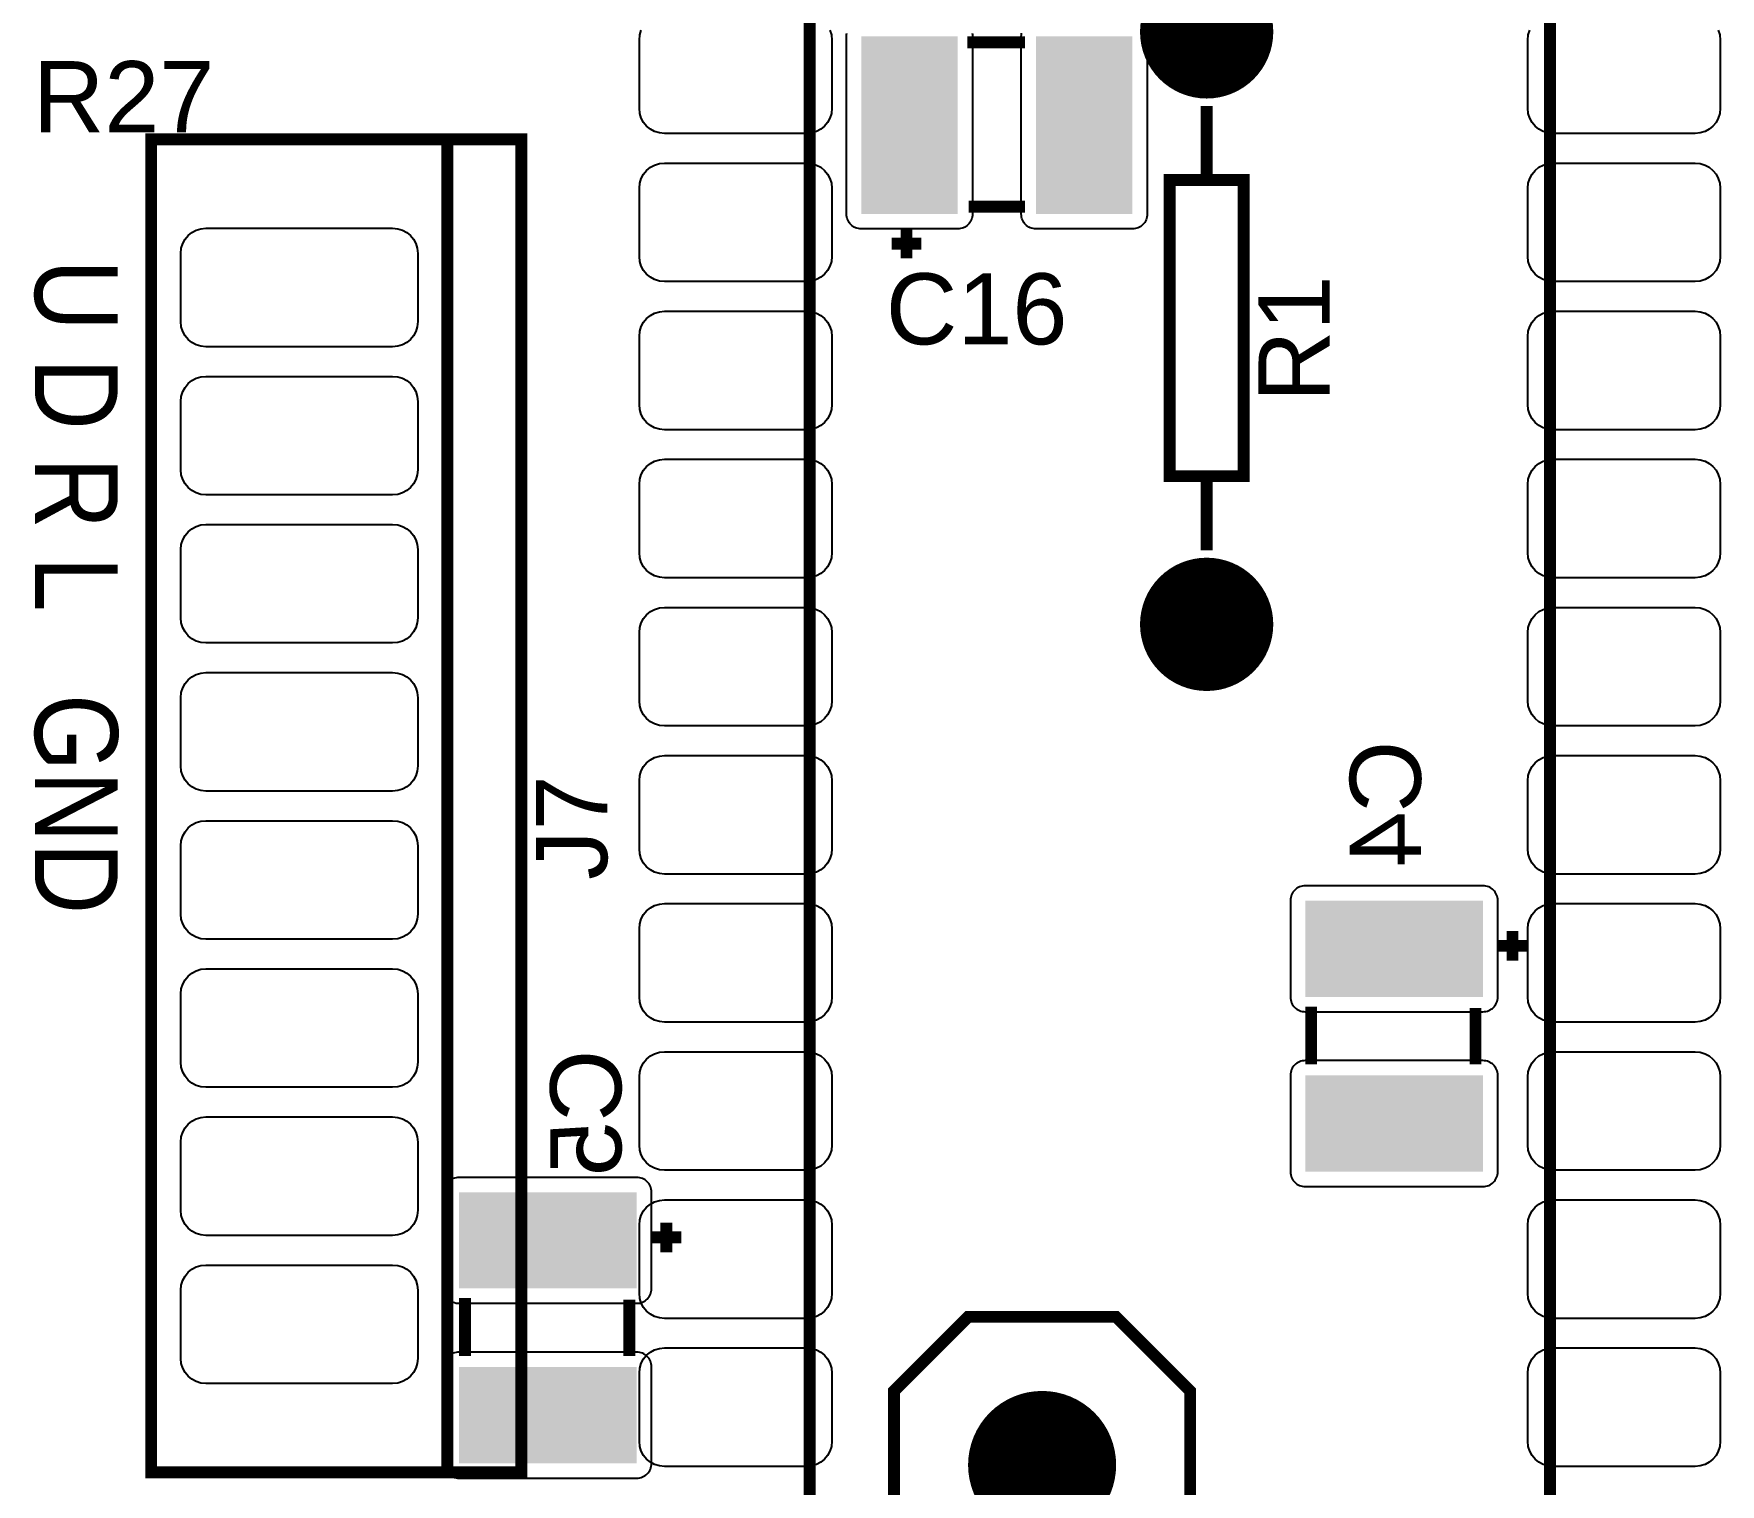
# Model space of a CAD drawing. Header units: inches. Extents: x -2.43 to 2.43, y -2.01 to 2.
# Drawn here: x -1.309 to -0.17, y 0.426 to 1.406 of the extents above; entities that cross this region are included whole.
import ezdxf

# ---------------------------------------------------------------- set-up
doc = ezdxf.new("R2010")
doc.units = ezdxf.units.IN
doc.layers.get('0').update_dxf_attribs({"linetype": 'CONTINUOUS'})

# ---------------------------------------------------------------- blocks, each defined once
blk = doc.blocks.new('RPAD')
blk.add_trace([(-0.5, -0.5), (-0.5, 0.5), (0.5, -0.5), (0.5, 0.5)])
blk = doc.blocks.new('EPAD')
at = {"const_width": 0.5}
blk.add_lwpolyline([(-0.25, 0, 1), (0.25, 0, 1)], format="xyb", close=True, dxfattribs=at)

msp = doc.modelspace()

# ---------------------------------------------------------------- linework, layer by layer
at = {"const_width": 0.008}
for points in [[(-0.785043, 1.628244), (-0.785043, -0.371756)], [(-0.785043, 1.628244), (-0.785043, -0.371756)], [(-0.785043, 1.628244), (-0.785043, -0.371756)], [(-0.285043, 1.628244), (-0.285043, -0.371756)], [(-0.285043, 1.628244), (-0.285043, -0.371756)], [(-0.285043, 1.628244), (-0.285043, -0.371756)], [(-0.639594, 1.399819), (-0.678594, 1.399819)], [(-0.639594, 1.399819), (-0.678594, 1.399819)], [(-0.639594, 1.399819), (-0.678594, 1.399819)], [(-0.516917, 1.356811), (-0.516917, 1.306811)], [(-0.516917, 1.356811), (-0.516917, 1.306811)], [(-0.516917, 1.356811), (-0.516917, 1.306811)], [(-1.229736, 0.434244), (-0.979736, 0.434244), (-0.979736, 1.334244), (-1.229736, 1.334244), (-1.229736, 0.434244)], [(-1.229736, 0.434244), (-0.979736, 0.434244), (-0.979736, 1.334244), (-1.229736, 1.334244), (-1.229736, 0.434244)], [(-1.229736, 0.434244), (-0.979736, 0.434244), (-0.979736, 1.334244), (-1.229736, 1.334244), (-1.229736, 0.434244)], [(-1.029736, 1.334244), (-1.029736, 0.434244)], [(-1.029736, 1.334244), (-1.029736, 0.434244)], [(-1.029736, 1.334244), (-1.029736, 0.434244)], [(-0.541917, 1.106811), (-0.491917, 1.106811), (-0.491917, 1.306811), (-0.541917, 1.306811), (-0.541917, 1.106811)], [(-0.541917, 1.106811), (-0.491917, 1.106811), (-0.491917, 1.306811), (-0.541917, 1.306811), (-0.541917, 1.106811)], [(-0.541917, 1.106811), (-0.491917, 1.106811), (-0.491917, 1.306811), (-0.541917, 1.306811), (-0.541917, 1.106811)], [(-0.639594, 1.288819), (-0.677594, 1.288819)], [(-0.639594, 1.288819), (-0.677594, 1.288819)], [(-0.639594, 1.288819), (-0.677594, 1.288819)], [(-0.719594, 1.273819), (-0.719594, 1.253819)], [(-0.719594, 1.273819), (-0.719594, 1.253819)], [(-0.719594, 1.273819), (-0.719594, 1.253819)], [(-0.709594, 1.263819), (-0.729594, 1.263819)], [(-0.709594, 1.263819), (-0.729594, 1.263819)], [(-0.709594, 1.263819), (-0.729594, 1.263819)], [(-0.516917, 1.106811), (-0.516917, 1.056811)], [(-0.516917, 1.106811), (-0.516917, 1.056811)], [(-0.516917, 1.106811), (-0.516917, 1.056811)], [(-0.310327, 0.779764), (-0.310327, 0.799764)], [(-0.310327, 0.779764), (-0.310327, 0.799764)], [(-0.310327, 0.779764), (-0.310327, 0.799764)], [(-0.320327, 0.789764), (-0.300327, 0.789764)], [(-0.320327, 0.789764), (-0.300327, 0.789764)], [(-0.320327, 0.789764), (-0.300327, 0.789764)], [(-0.446327, 0.709764), (-0.446327, 0.748764)], [(-0.446327, 0.709764), (-0.446327, 0.748764)], [(-0.446327, 0.709764), (-0.446327, 0.748764)], [(-0.335327, 0.709764), (-0.335327, 0.747764)], [(-0.335327, 0.709764), (-0.335327, 0.747764)], [(-0.335327, 0.709764), (-0.335327, 0.747764)], [(-0.881799, 0.582914), (-0.881799, 0.602914)], [(-0.881799, 0.582914), (-0.881799, 0.602914)], [(-0.881799, 0.582914), (-0.881799, 0.602914)], [(-0.891799, 0.592914), (-0.871799, 0.592914)], [(-0.891799, 0.592914), (-0.871799, 0.592914)], [(-0.891799, 0.592914), (-0.871799, 0.592914)], [(-1.017799, 0.512914), (-1.017799, 0.551914)], [(-1.017799, 0.512914), (-1.017799, 0.551914)], [(-1.017799, 0.512914), (-1.017799, 0.551914)], [(-0.906799, 0.512914), (-0.906799, 0.550914)], [(-0.906799, 0.512914), (-0.906799, 0.550914)], [(-0.906799, 0.512914), (-0.906799, 0.550914)], [(-0.528043, 0.489244), (-0.528043, 0.189244), (-0.578043, 0.139244), (-0.678043, 0.139244), (-0.728043, 0.189244), (-0.728043, 0.489244), (-0.678043, 0.539244), (-0.578043, 0.539244), (-0.528043, 0.489244)], [(-0.528043, 0.489244), (-0.528043, 0.189244), (-0.578043, 0.139244), (-0.678043, 0.139244), (-0.728043, 0.189244), (-0.728043, 0.489244), (-0.678043, 0.539244), (-0.578043, 0.539244), (-0.528043, 0.489244)], [(-0.528043, 0.489244), (-0.528043, 0.189244), (-0.578043, 0.139244), (-0.678043, 0.139244), (-0.728043, 0.189244), (-0.728043, 0.489244), (-0.678043, 0.539244), (-0.578043, 0.539244), (-0.528043, 0.489244)]]:
    msp.add_lwpolyline(points, dxfattribs=at)
for points in [[(-0.771355, 1.407935), (-0.770381, 1.40472), (-0.770043, 1.401244), (-0.770043, 1.401244), (-0.770043, 1.355244), (-0.770381, 1.351769), (-0.771355, 1.348554), (-0.772901, 1.345663), (-0.774957, 1.343159), (-0.777462, 1.341102), (-0.780353, 1.339556), (-0.783567, 1.338583), (-0.787043, 1.338244), (-0.883043, 1.338244), (-0.886519, 1.338583), (-0.889733, 1.339556), (-0.892624, 1.341102), (-0.895129, 1.343159), (-0.897186, 1.345663), (-0.898732, 1.348554), (-0.899705, 1.351769), (-0.900043, 1.355244), (-0.900043, 1.401244), (-0.899705, 1.40472), (-0.898732, 1.407935)], [(-0.675293, 1.405863), (-0.675145, 1.404858), (-0.675094, 1.403819), (-0.675094, 1.283819), (-0.675145, 1.28278), (-0.675293, 1.281774), (-0.675535, 1.280807), (-0.675866, 1.279883), (-0.676281, 1.279007), (-0.676776, 1.278183), (-0.677345, 1.277416), (-0.677985, 1.276709), (-0.678691, 1.276069), (-0.679459, 1.2755), (-0.680283, 1.275005), (-0.681159, 1.274591), (-0.682083, 1.27426), (-0.68305, 1.274018), (-0.684055, 1.273869), (-0.685094, 1.273819), (-0.685094, 1.273819), (-0.750094, 1.273819), (-0.751134, 1.273869), (-0.752139, 1.274018), (-0.753106, 1.27426), (-0.75403, 1.274591), (-0.754906, 1.275005), (-0.75573, 1.2755), (-0.756498, 1.276069), (-0.757204, 1.276709), (-0.757844, 1.277416), (-0.758413, 1.278183), (-0.758908, 1.279007), (-0.759323, 1.279883), (-0.759654, 1.280807), (-0.759896, 1.281774), (-0.760044, 1.28278), (-0.760094, 1.283819), (-0.760094, 1.403819), (-0.760044, 1.404858), (-0.759896, 1.405863)], [(-0.557293, 1.405863), (-0.557145, 1.404858), (-0.557094, 1.403819), (-0.557094, 1.283819), (-0.557145, 1.28278), (-0.557293, 1.281774), (-0.557535, 1.280807), (-0.557866, 1.279883), (-0.558281, 1.279007), (-0.558776, 1.278183), (-0.559345, 1.277416), (-0.559985, 1.276709), (-0.560691, 1.276069), (-0.561459, 1.2755), (-0.562283, 1.275005), (-0.563159, 1.274591), (-0.564083, 1.27426), (-0.56505, 1.274018), (-0.566055, 1.273869), (-0.567094, 1.273819), (-0.567094, 1.273819), (-0.632094, 1.273819), (-0.633134, 1.273869), (-0.634139, 1.274018), (-0.635106, 1.27426), (-0.63603, 1.274591), (-0.636906, 1.275005), (-0.63773, 1.2755), (-0.638498, 1.276069), (-0.639204, 1.276709), (-0.639844, 1.277416), (-0.640413, 1.278183), (-0.640908, 1.279007), (-0.641323, 1.279883), (-0.641654, 1.280807), (-0.641896, 1.281774), (-0.642044, 1.28278), (-0.642094, 1.283819), (-0.642094, 1.403819), (-0.642044, 1.404858), (-0.641896, 1.405863)], [(-0.171355, 1.407935), (-0.170381, 1.40472), (-0.170043, 1.401244), (-0.170043, 1.355244), (-0.170381, 1.351769), (-0.171355, 1.348554), (-0.172901, 1.345663), (-0.174957, 1.343159), (-0.177462, 1.341102), (-0.180353, 1.339556), (-0.183567, 1.338583), (-0.187043, 1.338244), (-0.283043, 1.338244), (-0.286519, 1.338583), (-0.289733, 1.339556), (-0.292624, 1.341102), (-0.295129, 1.343159), (-0.297186, 1.345663), (-0.298732, 1.348554), (-0.299705, 1.351769), (-0.300043, 1.355244), (-0.300043, 1.355244), (-0.300043, 1.401244), (-0.299705, 1.40472), (-0.298732, 1.407935)]]:
    msp.add_lwpolyline(points)
for points in [[(-0.770043, 1.301244), (-0.770043, 1.255244), (-0.770381, 1.251769), (-0.771355, 1.248554), (-0.772901, 1.245663), (-0.774957, 1.243159), (-0.777462, 1.241102), (-0.780353, 1.239556), (-0.783567, 1.238583), (-0.787043, 1.238244), (-0.883043, 1.238244), (-0.886519, 1.238583), (-0.889733, 1.239556), (-0.892624, 1.241102), (-0.895129, 1.243159), (-0.897186, 1.245663), (-0.898732, 1.248554), (-0.899705, 1.251769), (-0.900043, 1.255244), (-0.900043, 1.301244), (-0.899705, 1.30472), (-0.898732, 1.307935), (-0.897186, 1.310826), (-0.895129, 1.31333), (-0.892624, 1.315387), (-0.889733, 1.316933), (-0.886519, 1.317906), (-0.883043, 1.318244), (-0.787043, 1.318244), (-0.783567, 1.317906), (-0.780353, 1.316933), (-0.777462, 1.315387), (-0.774957, 1.31333), (-0.772901, 1.310826), (-0.771355, 1.307935), (-0.770381, 1.30472), (-0.770043, 1.301244)], [(-0.300043, 1.255244), (-0.300043, 1.301244), (-0.299705, 1.30472), (-0.298732, 1.307935), (-0.297186, 1.310826), (-0.295129, 1.31333), (-0.292624, 1.315387), (-0.289733, 1.316933), (-0.286519, 1.317906), (-0.283043, 1.318244), (-0.187043, 1.318244), (-0.183567, 1.317906), (-0.180353, 1.316933), (-0.177462, 1.315387), (-0.174957, 1.31333), (-0.172901, 1.310826), (-0.171355, 1.307935), (-0.170381, 1.30472), (-0.170043, 1.301244), (-0.170043, 1.255244), (-0.170381, 1.251769), (-0.171355, 1.248554), (-0.172901, 1.245663), (-0.174957, 1.243159), (-0.177462, 1.241102), (-0.180353, 1.239556), (-0.183567, 1.238583), (-0.187043, 1.238244), (-0.283043, 1.238244), (-0.286519, 1.238583), (-0.289733, 1.239556), (-0.292624, 1.241102), (-0.295129, 1.243159), (-0.297186, 1.245663), (-0.298732, 1.248554), (-0.299705, 1.251769), (-0.300043, 1.255244)], [(-1.049736, 1.257244), (-1.049736, 1.211244), (-1.050074, 1.207769), (-1.051048, 1.204554), (-1.052594, 1.201663), (-1.05465, 1.199159), (-1.057155, 1.197102), (-1.060046, 1.195556), (-1.06326, 1.194583), (-1.066736, 1.194244), (-1.192736, 1.194244), (-1.196212, 1.194583), (-1.199426, 1.195556), (-1.202317, 1.197102), (-1.204822, 1.199159), (-1.206879, 1.201663), (-1.208425, 1.204554), (-1.209398, 1.207769), (-1.209736, 1.211244), (-1.209736, 1.257244), (-1.209398, 1.26072), (-1.208425, 1.263935), (-1.206879, 1.266826), (-1.204822, 1.26933), (-1.202317, 1.271387), (-1.199426, 1.272933), (-1.196212, 1.273906), (-1.192736, 1.274244), (-1.066736, 1.274244), (-1.06326, 1.273906), (-1.060046, 1.272933), (-1.057155, 1.271387), (-1.05465, 1.26933), (-1.052594, 1.266826), (-1.051048, 1.263935), (-1.050074, 1.26072), (-1.049736, 1.257244)], [(-0.770043, 1.201244), (-0.770043, 1.155244), (-0.770381, 1.151769), (-0.771355, 1.148554), (-0.772901, 1.145663), (-0.774957, 1.143159), (-0.777462, 1.141102), (-0.780353, 1.139556), (-0.783567, 1.138583), (-0.787043, 1.138244), (-0.883043, 1.138244), (-0.886519, 1.138583), (-0.889733, 1.139556), (-0.892624, 1.141102), (-0.895129, 1.143159), (-0.897186, 1.145663), (-0.898732, 1.148554), (-0.899705, 1.151769), (-0.900043, 1.155244), (-0.900043, 1.201244), (-0.899705, 1.20472), (-0.898732, 1.207935), (-0.897186, 1.210826), (-0.895129, 1.21333), (-0.892624, 1.215387), (-0.889733, 1.216933), (-0.886519, 1.217906), (-0.883043, 1.218244), (-0.787043, 1.218244), (-0.783567, 1.217906), (-0.780353, 1.216933), (-0.777462, 1.215387), (-0.774957, 1.21333), (-0.772901, 1.210826), (-0.771355, 1.207935), (-0.770381, 1.20472), (-0.770043, 1.201244)], [(-0.300043, 1.155244), (-0.300043, 1.201244), (-0.299705, 1.20472), (-0.298732, 1.207935), (-0.297186, 1.210826), (-0.295129, 1.21333), (-0.292624, 1.215387), (-0.289733, 1.216933), (-0.286519, 1.217906), (-0.283043, 1.218244), (-0.187043, 1.218244), (-0.183567, 1.217906), (-0.180353, 1.216933), (-0.177462, 1.215387), (-0.174957, 1.21333), (-0.172901, 1.210826), (-0.171355, 1.207935), (-0.170381, 1.20472), (-0.170043, 1.201244), (-0.170043, 1.155244), (-0.170381, 1.151769), (-0.171355, 1.148554), (-0.172901, 1.145663), (-0.174957, 1.143159), (-0.177462, 1.141102), (-0.180353, 1.139556), (-0.183567, 1.138583), (-0.187043, 1.138244), (-0.283043, 1.138244), (-0.286519, 1.138583), (-0.289733, 1.139556), (-0.292624, 1.141102), (-0.295129, 1.143159), (-0.297186, 1.145663), (-0.298732, 1.148554), (-0.299705, 1.151769), (-0.300043, 1.155244)], [(-1.049736, 1.157244), (-1.049736, 1.111244), (-1.050074, 1.107769), (-1.051048, 1.104554), (-1.052594, 1.101663), (-1.05465, 1.099159), (-1.057155, 1.097102), (-1.060046, 1.095556), (-1.06326, 1.094583), (-1.066736, 1.094244), (-1.192736, 1.094244), (-1.196212, 1.094583), (-1.199426, 1.095556), (-1.202317, 1.097102), (-1.204822, 1.099159), (-1.206879, 1.101663), (-1.208425, 1.104554), (-1.209398, 1.107769), (-1.209736, 1.111244), (-1.209736, 1.157244), (-1.209398, 1.16072), (-1.208425, 1.163935), (-1.206879, 1.166826), (-1.204822, 1.16933), (-1.202317, 1.171387), (-1.199426, 1.172933), (-1.196212, 1.173906), (-1.192736, 1.174244), (-1.066736, 1.174244), (-1.06326, 1.173906), (-1.060046, 1.172933), (-1.057155, 1.171387), (-1.05465, 1.16933), (-1.052594, 1.166826), (-1.051048, 1.163935), (-1.050074, 1.16072), (-1.049736, 1.157244)], [(-0.770043, 1.101244), (-0.770043, 1.055244), (-0.770381, 1.051769), (-0.771355, 1.048554), (-0.772901, 1.045663), (-0.774957, 1.043159), (-0.777462, 1.041102), (-0.780353, 1.039556), (-0.783567, 1.038583), (-0.787043, 1.038244), (-0.883043, 1.038244), (-0.886519, 1.038583), (-0.889733, 1.039556), (-0.892624, 1.041102), (-0.895129, 1.043159), (-0.897186, 1.045663), (-0.898732, 1.048554), (-0.899705, 1.051769), (-0.900043, 1.055244), (-0.900043, 1.101244), (-0.899705, 1.10472), (-0.898732, 1.107935), (-0.897186, 1.110826), (-0.895129, 1.11333), (-0.892624, 1.115387), (-0.889733, 1.116933), (-0.886519, 1.117906), (-0.883043, 1.118244), (-0.787043, 1.118244), (-0.783567, 1.117906), (-0.780353, 1.116933), (-0.777462, 1.115387), (-0.774957, 1.11333), (-0.772901, 1.110826), (-0.771355, 1.107935), (-0.770381, 1.10472), (-0.770043, 1.101244)], [(-0.300043, 1.055244), (-0.300043, 1.101244), (-0.299705, 1.10472), (-0.298732, 1.107935), (-0.297186, 1.110826), (-0.295129, 1.11333), (-0.292624, 1.115387), (-0.289733, 1.116933), (-0.286519, 1.117906), (-0.283043, 1.118244), (-0.187043, 1.118244), (-0.183567, 1.117906), (-0.180353, 1.116933), (-0.177462, 1.115387), (-0.174957, 1.11333), (-0.172901, 1.110826), (-0.171355, 1.107935), (-0.170381, 1.10472), (-0.170043, 1.101244), (-0.170043, 1.055244), (-0.170381, 1.051769), (-0.171355, 1.048554), (-0.172901, 1.045663), (-0.174957, 1.043159), (-0.177462, 1.041102), (-0.180353, 1.039556), (-0.183567, 1.038583), (-0.187043, 1.038244), (-0.283043, 1.038244), (-0.286519, 1.038583), (-0.289733, 1.039556), (-0.292624, 1.041102), (-0.295129, 1.043159), (-0.297186, 1.045663), (-0.298732, 1.048554), (-0.299705, 1.051769), (-0.300043, 1.055244)], [(-1.049736, 1.057244), (-1.049736, 1.011244), (-1.050074, 1.007769), (-1.051048, 1.004554), (-1.052594, 1.001663), (-1.05465, 0.999159), (-1.057155, 0.997102), (-1.060046, 0.995556), (-1.06326, 0.994583), (-1.066736, 0.994244), (-1.192736, 0.994244), (-1.196212, 0.994583), (-1.199426, 0.995556), (-1.202317, 0.997102), (-1.204822, 0.999159), (-1.206879, 1.001663), (-1.208425, 1.004554), (-1.209398, 1.007769), (-1.209736, 1.011244), (-1.209736, 1.057244), (-1.209398, 1.06072), (-1.208425, 1.063935), (-1.206879, 1.066826), (-1.204822, 1.06933), (-1.202317, 1.071387), (-1.199426, 1.072933), (-1.196212, 1.073906), (-1.192736, 1.074244), (-1.066736, 1.074244), (-1.06326, 1.073906), (-1.060046, 1.072933), (-1.057155, 1.071387), (-1.05465, 1.06933), (-1.052594, 1.066826), (-1.051048, 1.063935), (-1.050074, 1.06072), (-1.049736, 1.057244)], [(-0.770043, 1.001244), (-0.770043, 0.955244), (-0.770381, 0.951769), (-0.771355, 0.948554), (-0.772901, 0.945663), (-0.774957, 0.943159), (-0.777462, 0.941102), (-0.780353, 0.939556), (-0.783567, 0.938583), (-0.787043, 0.938244), (-0.883043, 0.938244), (-0.886519, 0.938583), (-0.889733, 0.939556), (-0.892624, 0.941102), (-0.895129, 0.943159), (-0.897186, 0.945663), (-0.898732, 0.948554), (-0.899705, 0.951769), (-0.900043, 0.955244), (-0.900043, 1.001244), (-0.899705, 1.00472), (-0.898732, 1.007935), (-0.897186, 1.010826), (-0.895129, 1.01333), (-0.892624, 1.015387), (-0.889733, 1.016933), (-0.886519, 1.017906), (-0.883043, 1.018244), (-0.787043, 1.018244), (-0.783567, 1.017906), (-0.780353, 1.016933), (-0.777462, 1.015387), (-0.774957, 1.01333), (-0.772901, 1.010826), (-0.771355, 1.007935), (-0.770381, 1.00472), (-0.770043, 1.001244)], [(-0.300043, 0.955244), (-0.300043, 1.001244), (-0.299705, 1.00472), (-0.298732, 1.007935), (-0.297186, 1.010826), (-0.295129, 1.01333), (-0.292624, 1.015387), (-0.289733, 1.016933), (-0.286519, 1.017906), (-0.283043, 1.018244), (-0.187043, 1.018244), (-0.183567, 1.017906), (-0.180353, 1.016933), (-0.177462, 1.015387), (-0.174957, 1.01333), (-0.172901, 1.010826), (-0.171355, 1.007935), (-0.170381, 1.00472), (-0.170043, 1.001244), (-0.170043, 0.955244), (-0.170381, 0.951769), (-0.171355, 0.948554), (-0.172901, 0.945663), (-0.174957, 0.943159), (-0.177462, 0.941102), (-0.180353, 0.939556), (-0.183567, 0.938583), (-0.187043, 0.938244), (-0.283043, 0.938244), (-0.286519, 0.938583), (-0.289733, 0.939556), (-0.292624, 0.941102), (-0.295129, 0.943159), (-0.297186, 0.945663), (-0.298732, 0.948554), (-0.299705, 0.951769), (-0.300043, 0.955244)], [(-1.049736, 0.957244), (-1.049736, 0.911244), (-1.050074, 0.907769), (-1.051048, 0.904554), (-1.052594, 0.901663), (-1.05465, 0.899159), (-1.057155, 0.897102), (-1.060046, 0.895556), (-1.06326, 0.894583), (-1.066736, 0.894244), (-1.192736, 0.894244), (-1.196212, 0.894583), (-1.199426, 0.895556), (-1.202317, 0.897102), (-1.204822, 0.899159), (-1.206879, 0.901663), (-1.208425, 0.904554), (-1.209398, 0.907769), (-1.209736, 0.911244), (-1.209736, 0.957244), (-1.209398, 0.96072), (-1.208425, 0.963935), (-1.206879, 0.966826), (-1.204822, 0.96933), (-1.202317, 0.971387), (-1.199426, 0.972933), (-1.196212, 0.973906), (-1.192736, 0.974244), (-1.066736, 0.974244), (-1.06326, 0.973906), (-1.060046, 0.972933), (-1.057155, 0.971387), (-1.05465, 0.96933), (-1.052594, 0.966826), (-1.051048, 0.963935), (-1.050074, 0.96072), (-1.049736, 0.957244)], [(-0.770043, 0.901244), (-0.770043, 0.855244), (-0.770381, 0.851769), (-0.771355, 0.848554), (-0.772901, 0.845663), (-0.774957, 0.843159), (-0.777462, 0.841102), (-0.780353, 0.839556), (-0.783567, 0.838583), (-0.787043, 0.838244), (-0.883043, 0.838244), (-0.886519, 0.838583), (-0.889733, 0.839556), (-0.892624, 0.841102), (-0.895129, 0.843159), (-0.897186, 0.845663), (-0.898732, 0.848554), (-0.899705, 0.851769), (-0.900043, 0.855244), (-0.900043, 0.901244), (-0.899705, 0.90472), (-0.898732, 0.907935), (-0.897186, 0.910826), (-0.895129, 0.91333), (-0.892624, 0.915387), (-0.889733, 0.916933), (-0.886519, 0.917906), (-0.883043, 0.918244), (-0.787043, 0.918244), (-0.783567, 0.917906), (-0.780353, 0.916933), (-0.777462, 0.915387), (-0.774957, 0.91333), (-0.772901, 0.910826), (-0.771355, 0.907935), (-0.770381, 0.90472), (-0.770043, 0.901244)], [(-0.300043, 0.855244), (-0.300043, 0.901244), (-0.299705, 0.90472), (-0.298732, 0.907935), (-0.297186, 0.910826), (-0.295129, 0.91333), (-0.292624, 0.915387), (-0.289733, 0.916933), (-0.286519, 0.917906), (-0.283043, 0.918244), (-0.187043, 0.918244), (-0.183567, 0.917906), (-0.180353, 0.916933), (-0.177462, 0.915387), (-0.174957, 0.91333), (-0.172901, 0.910826), (-0.171355, 0.907935), (-0.170381, 0.90472), (-0.170043, 0.901244), (-0.170043, 0.855244), (-0.170381, 0.851769), (-0.171355, 0.848554), (-0.172901, 0.845663), (-0.174957, 0.843159), (-0.177462, 0.841102), (-0.180353, 0.839556), (-0.183567, 0.838583), (-0.187043, 0.838244), (-0.283043, 0.838244), (-0.286519, 0.838583), (-0.289733, 0.839556), (-0.292624, 0.841102), (-0.295129, 0.843159), (-0.297186, 0.845663), (-0.298732, 0.848554), (-0.299705, 0.851769), (-0.300043, 0.855244)], [(-1.049736, 0.857244), (-1.049736, 0.811244), (-1.050074, 0.807769), (-1.051048, 0.804554), (-1.052594, 0.801663), (-1.05465, 0.799159), (-1.057155, 0.797102), (-1.060046, 0.795556), (-1.06326, 0.794583), (-1.066736, 0.794244), (-1.192736, 0.794244), (-1.196212, 0.794583), (-1.199426, 0.795556), (-1.202317, 0.797102), (-1.204822, 0.799159), (-1.206879, 0.801663), (-1.208425, 0.804554), (-1.209398, 0.807769), (-1.209736, 0.811244), (-1.209736, 0.857244), (-1.209398, 0.86072), (-1.208425, 0.863935), (-1.206879, 0.866826), (-1.204822, 0.86933), (-1.202317, 0.871387), (-1.199426, 0.872933), (-1.196212, 0.873906), (-1.192736, 0.874244), (-1.066736, 0.874244), (-1.06326, 0.873906), (-1.060046, 0.872933), (-1.057155, 0.871387), (-1.05465, 0.86933), (-1.052594, 0.866826), (-1.051048, 0.863935), (-1.050074, 0.86072), (-1.049736, 0.857244)], [(-0.320327, 0.755264), (-0.320327, 0.820264), (-0.320377, 0.821304), (-0.320526, 0.822309), (-0.320768, 0.823276), (-0.321098, 0.8242), (-0.321513, 0.825076), (-0.322008, 0.8259), (-0.322577, 0.826668), (-0.323217, 0.827374), (-0.323924, 0.828014), (-0.324691, 0.828583), (-0.325515, 0.829078), (-0.326391, 0.829493), (-0.327315, 0.829823), (-0.328282, 0.830065), (-0.329287, 0.830214), (-0.330327, 0.830264), (-0.450327, 0.830264), (-0.451366, 0.830214), (-0.452371, 0.830065), (-0.453338, 0.829823), (-0.454262, 0.829493), (-0.455139, 0.829078), (-0.455963, 0.828583), (-0.45673, 0.828014), (-0.457436, 0.827374), (-0.458076, 0.826668), (-0.458646, 0.8259), (-0.459141, 0.825076), (-0.459555, 0.8242), (-0.459886, 0.823276), (-0.460128, 0.822309), (-0.460276, 0.821304), (-0.460327, 0.820264), (-0.460327, 0.755264), (-0.460276, 0.754225), (-0.460128, 0.75322), (-0.459886, 0.752253), (-0.459555, 0.751329), (-0.459141, 0.750452), (-0.458646, 0.749628), (-0.458076, 0.748861), (-0.457436, 0.748155), (-0.45673, 0.747515), (-0.455963, 0.746945), (-0.455139, 0.746451), (-0.454262, 0.746036), (-0.453338, 0.745705), (-0.452371, 0.745463), (-0.451366, 0.745315), (-0.450327, 0.745264), (-0.330327, 0.745264), (-0.329287, 0.745315), (-0.328282, 0.745463), (-0.327315, 0.745705), (-0.326391, 0.746036), (-0.325515, 0.746451), (-0.324691, 0.746945), (-0.323924, 0.747515), (-0.323217, 0.748155), (-0.322577, 0.748861), (-0.322008, 0.749628), (-0.321513, 0.750452), (-0.321098, 0.751329), (-0.320768, 0.752253), (-0.320526, 0.75322), (-0.320377, 0.754225), (-0.320327, 0.755264)], [(-0.770043, 0.801244), (-0.770043, 0.755244), (-0.770381, 0.751769), (-0.771355, 0.748554), (-0.772901, 0.745663), (-0.774957, 0.743159), (-0.777462, 0.741102), (-0.780353, 0.739556), (-0.783567, 0.738583), (-0.787043, 0.738244), (-0.883043, 0.738244), (-0.886519, 0.738583), (-0.889733, 0.739556), (-0.892624, 0.741102), (-0.895129, 0.743159), (-0.897186, 0.745663), (-0.898732, 0.748554), (-0.899705, 0.751769), (-0.900043, 0.755244), (-0.900043, 0.801244), (-0.899705, 0.80472), (-0.898732, 0.807935), (-0.897186, 0.810826), (-0.895129, 0.81333), (-0.892624, 0.815387), (-0.889733, 0.816933), (-0.886519, 0.817906), (-0.883043, 0.818244), (-0.787043, 0.818244), (-0.783567, 0.817906), (-0.780353, 0.816933), (-0.777462, 0.815387), (-0.774957, 0.81333), (-0.772901, 0.810826), (-0.771355, 0.807935), (-0.770381, 0.80472), (-0.770043, 0.801244)], [(-0.300043, 0.755244), (-0.300043, 0.801244), (-0.299705, 0.80472), (-0.298732, 0.807935), (-0.297186, 0.810826), (-0.295129, 0.81333), (-0.292624, 0.815387), (-0.289733, 0.816933), (-0.286519, 0.817906), (-0.283043, 0.818244), (-0.187043, 0.818244), (-0.183567, 0.817906), (-0.180353, 0.816933), (-0.177462, 0.815387), (-0.174957, 0.81333), (-0.172901, 0.810826), (-0.171355, 0.807935), (-0.170381, 0.80472), (-0.170043, 0.801244), (-0.170043, 0.755244), (-0.170381, 0.751769), (-0.171355, 0.748554), (-0.172901, 0.745663), (-0.174957, 0.743159), (-0.177462, 0.741102), (-0.180353, 0.739556), (-0.183567, 0.738583), (-0.187043, 0.738244), (-0.283043, 0.738244), (-0.286519, 0.738583), (-0.289733, 0.739556), (-0.292624, 0.741102), (-0.295129, 0.743159), (-0.297186, 0.745663), (-0.298732, 0.748554), (-0.299705, 0.751769), (-0.300043, 0.755244)], [(-1.049736, 0.757244), (-1.049736, 0.711244), (-1.050074, 0.707769), (-1.051048, 0.704554), (-1.052594, 0.701663), (-1.05465, 0.699159), (-1.057155, 0.697102), (-1.060046, 0.695556), (-1.06326, 0.694583), (-1.066736, 0.694244), (-1.192736, 0.694244), (-1.196212, 0.694583), (-1.199426, 0.695556), (-1.202317, 0.697102), (-1.204822, 0.699159), (-1.206879, 0.701663), (-1.208425, 0.704554), (-1.209398, 0.707769), (-1.209736, 0.711244), (-1.209736, 0.757244), (-1.209398, 0.76072), (-1.208425, 0.763935), (-1.206879, 0.766826), (-1.204822, 0.76933), (-1.202317, 0.771387), (-1.199426, 0.772933), (-1.196212, 0.773906), (-1.192736, 0.774244), (-1.066736, 0.774244), (-1.06326, 0.773906), (-1.060046, 0.772933), (-1.057155, 0.771387), (-1.05465, 0.76933), (-1.052594, 0.766826), (-1.051048, 0.763935), (-1.050074, 0.76072), (-1.049736, 0.757244)], [(-0.770043, 0.701244), (-0.770043, 0.655244), (-0.770381, 0.651769), (-0.771355, 0.648554), (-0.772901, 0.645663), (-0.774957, 0.643159), (-0.777462, 0.641102), (-0.780353, 0.639556), (-0.783567, 0.638583), (-0.787043, 0.638244), (-0.883043, 0.638244), (-0.886519, 0.638583), (-0.889733, 0.639556), (-0.892624, 0.641102), (-0.895129, 0.643159), (-0.897186, 0.645663), (-0.898732, 0.648554), (-0.899705, 0.651769), (-0.900043, 0.655244), (-0.900043, 0.701244), (-0.899705, 0.70472), (-0.898732, 0.707935), (-0.897186, 0.710826), (-0.895129, 0.71333), (-0.892624, 0.715387), (-0.889733, 0.716933), (-0.886519, 0.717906), (-0.883043, 0.718244), (-0.787043, 0.718244), (-0.783567, 0.717906), (-0.780353, 0.716933), (-0.777462, 0.715387), (-0.774957, 0.71333), (-0.772901, 0.710826), (-0.771355, 0.707935), (-0.770381, 0.70472), (-0.770043, 0.701244)], [(-0.300043, 0.655244), (-0.300043, 0.701244), (-0.299705, 0.70472), (-0.298732, 0.707935), (-0.297186, 0.710826), (-0.295129, 0.71333), (-0.292624, 0.715387), (-0.289733, 0.716933), (-0.286519, 0.717906), (-0.283043, 0.718244), (-0.187043, 0.718244), (-0.183567, 0.717906), (-0.180353, 0.716933), (-0.177462, 0.715387), (-0.174957, 0.71333), (-0.172901, 0.710826), (-0.171355, 0.707935), (-0.170381, 0.70472), (-0.170043, 0.701244), (-0.170043, 0.655244), (-0.170381, 0.651769), (-0.171355, 0.648554), (-0.172901, 0.645663), (-0.174957, 0.643159), (-0.177462, 0.641102), (-0.180353, 0.639556), (-0.183567, 0.638583), (-0.187043, 0.638244), (-0.283043, 0.638244), (-0.286519, 0.638583), (-0.289733, 0.639556), (-0.292624, 0.641102), (-0.295129, 0.643159), (-0.297186, 0.645663), (-0.298732, 0.648554), (-0.299705, 0.651769), (-0.300043, 0.655244)], [(-0.320327, 0.637264), (-0.320327, 0.702264), (-0.320377, 0.703304), (-0.320526, 0.704309), (-0.320768, 0.705276), (-0.321098, 0.7062), (-0.321513, 0.707076), (-0.322008, 0.7079), (-0.322577, 0.708668), (-0.323217, 0.709374), (-0.323924, 0.710014), (-0.324691, 0.710583), (-0.325515, 0.711078), (-0.326391, 0.711493), (-0.327315, 0.711823), (-0.328282, 0.712065), (-0.329287, 0.712214), (-0.330327, 0.712264), (-0.450327, 0.712264), (-0.451366, 0.712214), (-0.452371, 0.712065), (-0.453338, 0.711823), (-0.454262, 0.711493), (-0.455139, 0.711078), (-0.455963, 0.710583), (-0.45673, 0.710014), (-0.457436, 0.709374), (-0.458076, 0.708668), (-0.458646, 0.7079), (-0.459141, 0.707076), (-0.459555, 0.7062), (-0.459886, 0.705276), (-0.460128, 0.704309), (-0.460276, 0.703304), (-0.460327, 0.702264), (-0.460327, 0.637264), (-0.460276, 0.636225), (-0.460128, 0.63522), (-0.459886, 0.634253), (-0.459555, 0.633329), (-0.459141, 0.632452), (-0.458646, 0.631628), (-0.458076, 0.630861), (-0.457436, 0.630155), (-0.45673, 0.629515), (-0.455963, 0.628945), (-0.455139, 0.628451), (-0.454262, 0.628036), (-0.453338, 0.627705), (-0.452371, 0.627463), (-0.451366, 0.627315), (-0.450327, 0.627264), (-0.330327, 0.627264), (-0.329287, 0.627315), (-0.328282, 0.627463), (-0.327315, 0.627705), (-0.326391, 0.628036), (-0.325515, 0.628451), (-0.324691, 0.628945), (-0.323924, 0.629515), (-0.323217, 0.630155), (-0.322577, 0.630861), (-0.322008, 0.631628), (-0.321513, 0.632452), (-0.321098, 0.633329), (-0.320768, 0.634253), (-0.320526, 0.63522), (-0.320377, 0.636225), (-0.320327, 0.637264)], [(-1.049736, 0.657244), (-1.049736, 0.611244), (-1.050074, 0.607769), (-1.051048, 0.604554), (-1.052594, 0.601663), (-1.05465, 0.599159), (-1.057155, 0.597102), (-1.060046, 0.595556), (-1.06326, 0.594583), (-1.066736, 0.594244), (-1.192736, 0.594244), (-1.196212, 0.594583), (-1.199426, 0.595556), (-1.202317, 0.597102), (-1.204822, 0.599159), (-1.206879, 0.601663), (-1.208425, 0.604554), (-1.209398, 0.607769), (-1.209736, 0.611244), (-1.209736, 0.657244), (-1.209398, 0.66072), (-1.208425, 0.663935), (-1.206879, 0.666826), (-1.204822, 0.66933), (-1.202317, 0.671387), (-1.199426, 0.672933), (-1.196212, 0.673906), (-1.192736, 0.674244), (-1.066736, 0.674244), (-1.06326, 0.673906), (-1.060046, 0.672933), (-1.057155, 0.671387), (-1.05465, 0.66933), (-1.052594, 0.666826), (-1.051048, 0.663935), (-1.050074, 0.66072), (-1.049736, 0.657244)], [(-0.891799, 0.558414), (-0.891799, 0.623414), (-0.89185, 0.624453), (-0.891998, 0.625458), (-0.89224, 0.626425), (-0.892571, 0.627349), (-0.892985, 0.628226), (-0.89348, 0.62905), (-0.89405, 0.629817), (-0.89469, 0.630523), (-0.895396, 0.631163), (-0.896163, 0.631733), (-0.896987, 0.632227), (-0.897864, 0.632642), (-0.898788, 0.632973), (-0.899755, 0.633215), (-0.90076, 0.633363), (-0.901799, 0.633414), (-1.021799, 0.633414), (-1.022839, 0.633363), (-1.023844, 0.633215), (-1.024811, 0.632973), (-1.025735, 0.632642), (-1.026611, 0.632227), (-1.027435, 0.631733), (-1.028202, 0.631163), (-1.028909, 0.630523), (-1.029549, 0.629817), (-1.030118, 0.62905), (-1.030613, 0.628226), (-1.031028, 0.627349), (-1.031358, 0.626425), (-1.0316, 0.625458), (-1.031749, 0.624453), (-1.031799, 0.623414), (-1.031799, 0.558414), (-1.031749, 0.557374), (-1.0316, 0.556369), (-1.031358, 0.555402), (-1.031028, 0.554478), (-1.030613, 0.553602), (-1.030118, 0.552778), (-1.029549, 0.55201), (-1.028909, 0.551304), (-1.028202, 0.550664), (-1.027435, 0.550095), (-1.026611, 0.5496), (-1.025735, 0.549185), (-1.024811, 0.548855), (-1.023844, 0.548613), (-1.022839, 0.548464), (-1.021799, 0.548414), (-0.901799, 0.548414), (-0.90076, 0.548464), (-0.899755, 0.548613), (-0.898788, 0.548855), (-0.897864, 0.549185), (-0.896987, 0.5496), (-0.896163, 0.550095), (-0.895396, 0.550664), (-0.89469, 0.551304), (-0.89405, 0.55201), (-0.89348, 0.552778), (-0.892985, 0.553602), (-0.892571, 0.554478), (-0.89224, 0.555402), (-0.891998, 0.556369), (-0.89185, 0.557374), (-0.891799, 0.558414)], [(-0.770043, 0.601244), (-0.770043, 0.555244), (-0.770381, 0.551769), (-0.771355, 0.548554), (-0.772901, 0.545663), (-0.774957, 0.543159), (-0.777462, 0.541102), (-0.780353, 0.539556), (-0.783567, 0.538583), (-0.787043, 0.538244), (-0.883043, 0.538244), (-0.886519, 0.538583), (-0.889733, 0.539556), (-0.892624, 0.541102), (-0.895129, 0.543159), (-0.897186, 0.545663), (-0.898732, 0.548554), (-0.899705, 0.551769), (-0.900043, 0.555244), (-0.900043, 0.601244), (-0.899705, 0.60472), (-0.898732, 0.607935), (-0.897186, 0.610826), (-0.895129, 0.61333), (-0.892624, 0.615387), (-0.889733, 0.616933), (-0.886519, 0.617906), (-0.883043, 0.618244), (-0.787043, 0.618244), (-0.783567, 0.617906), (-0.780353, 0.616933), (-0.777462, 0.615387), (-0.774957, 0.61333), (-0.772901, 0.610826), (-0.771355, 0.607935), (-0.770381, 0.60472), (-0.770043, 0.601244)], [(-0.300043, 0.555244), (-0.300043, 0.601244), (-0.299705, 0.60472), (-0.298732, 0.607935), (-0.297186, 0.610826), (-0.295129, 0.61333), (-0.292624, 0.615387), (-0.289733, 0.616933), (-0.286519, 0.617906), (-0.283043, 0.618244), (-0.187043, 0.618244), (-0.183567, 0.617906), (-0.180353, 0.616933), (-0.177462, 0.615387), (-0.174957, 0.61333), (-0.172901, 0.610826), (-0.171355, 0.607935), (-0.170381, 0.60472), (-0.170043, 0.601244), (-0.170043, 0.555244), (-0.170381, 0.551769), (-0.171355, 0.548554), (-0.172901, 0.545663), (-0.174957, 0.543159), (-0.177462, 0.541102), (-0.180353, 0.539556), (-0.183567, 0.538583), (-0.187043, 0.538244), (-0.283043, 0.538244), (-0.286519, 0.538583), (-0.289733, 0.539556), (-0.292624, 0.541102), (-0.295129, 0.543159), (-0.297186, 0.545663), (-0.298732, 0.548554), (-0.299705, 0.551769), (-0.300043, 0.555244)], [(-1.049736, 0.557244), (-1.049736, 0.511244), (-1.050074, 0.507769), (-1.051048, 0.504554), (-1.052594, 0.501663), (-1.05465, 0.499159), (-1.057155, 0.497102), (-1.060046, 0.495556), (-1.06326, 0.494583), (-1.066736, 0.494244), (-1.192736, 0.494244), (-1.196212, 0.494583), (-1.199426, 0.495556), (-1.202317, 0.497102), (-1.204822, 0.499159), (-1.206879, 0.501663), (-1.208425, 0.504554), (-1.209398, 0.507769), (-1.209736, 0.511244), (-1.209736, 0.557244), (-1.209398, 0.56072), (-1.208425, 0.563935), (-1.206879, 0.566826), (-1.204822, 0.56933), (-1.202317, 0.571387), (-1.199426, 0.572933), (-1.196212, 0.573906), (-1.192736, 0.574244), (-1.066736, 0.574244), (-1.06326, 0.573906), (-1.060046, 0.572933), (-1.057155, 0.571387), (-1.05465, 0.56933), (-1.052594, 0.566826), (-1.051048, 0.563935), (-1.050074, 0.56072), (-1.049736, 0.557244)], [(-0.891799, 0.440414), (-0.891799, 0.505414), (-0.89185, 0.506453), (-0.891998, 0.507458), (-0.89224, 0.508425), (-0.892571, 0.509349), (-0.892985, 0.510226), (-0.89348, 0.51105), (-0.89405, 0.511817), (-0.89469, 0.512523), (-0.895396, 0.513163), (-0.896163, 0.513733), (-0.896987, 0.514227), (-0.897864, 0.514642), (-0.898788, 0.514973), (-0.899755, 0.515215), (-0.90076, 0.515363), (-0.901799, 0.515414), (-1.021799, 0.515414), (-1.022839, 0.515363), (-1.023844, 0.515215), (-1.024811, 0.514973), (-1.025735, 0.514642), (-1.026611, 0.514227), (-1.027435, 0.513733), (-1.028202, 0.513163), (-1.028909, 0.512523), (-1.029549, 0.511817), (-1.030118, 0.51105), (-1.030613, 0.510226), (-1.031028, 0.509349), (-1.031358, 0.508425), (-1.0316, 0.507458), (-1.031749, 0.506453), (-1.031799, 0.505414), (-1.031799, 0.440414), (-1.031749, 0.439374), (-1.0316, 0.438369), (-1.031358, 0.437402), (-1.031028, 0.436478), (-1.030613, 0.435602), (-1.030118, 0.434778), (-1.029549, 0.43401), (-1.028909, 0.433304), (-1.028202, 0.432664), (-1.027435, 0.432095), (-1.026611, 0.4316), (-1.025735, 0.431185), (-1.024811, 0.430855), (-1.023844, 0.430613), (-1.022839, 0.430464), (-1.021799, 0.430414), (-0.901799, 0.430414), (-0.90076, 0.430464), (-0.899755, 0.430613), (-0.898788, 0.430855), (-0.897864, 0.431185), (-0.896987, 0.4316), (-0.896163, 0.432095), (-0.895396, 0.432664), (-0.89469, 0.433304), (-0.89405, 0.43401), (-0.89348, 0.434778), (-0.892985, 0.435602), (-0.892571, 0.436478), (-0.89224, 0.437402), (-0.891998, 0.438369), (-0.89185, 0.439374), (-0.891799, 0.440414)], [(-0.770043, 0.501244), (-0.770043, 0.455244), (-0.770381, 0.451769), (-0.771355, 0.448554), (-0.772901, 0.445663), (-0.774957, 0.443159), (-0.777462, 0.441102), (-0.780353, 0.439556), (-0.783567, 0.438583), (-0.787043, 0.438244), (-0.883043, 0.438244), (-0.886519, 0.438583), (-0.889733, 0.439556), (-0.892624, 0.441102), (-0.895129, 0.443159), (-0.897186, 0.445663), (-0.898732, 0.448554), (-0.899705, 0.451769), (-0.900043, 0.455244), (-0.900043, 0.501244), (-0.899705, 0.50472), (-0.898732, 0.507935), (-0.897186, 0.510826), (-0.895129, 0.51333), (-0.892624, 0.515387), (-0.889733, 0.516933), (-0.886519, 0.517906), (-0.883043, 0.518244), (-0.787043, 0.518244), (-0.783567, 0.517906), (-0.780353, 0.516933), (-0.777462, 0.515387), (-0.774957, 0.51333), (-0.772901, 0.510826), (-0.771355, 0.507935), (-0.770381, 0.50472), (-0.770043, 0.501244)], [(-0.300043, 0.455244), (-0.300043, 0.501244), (-0.299705, 0.50472), (-0.298732, 0.507935), (-0.297186, 0.510826), (-0.295129, 0.51333), (-0.292624, 0.515387), (-0.289733, 0.516933), (-0.286519, 0.517906), (-0.283043, 0.518244), (-0.187043, 0.518244), (-0.183567, 0.517906), (-0.180353, 0.516933), (-0.177462, 0.515387), (-0.174957, 0.51333), (-0.172901, 0.510826), (-0.171355, 0.507935), (-0.170381, 0.50472), (-0.170043, 0.501244), (-0.170043, 0.455244), (-0.170381, 0.451769), (-0.171355, 0.448554), (-0.172901, 0.445663), (-0.174957, 0.443159), (-0.177462, 0.441102), (-0.180353, 0.439556), (-0.183567, 0.438583), (-0.187043, 0.438244), (-0.283043, 0.438244), (-0.286519, 0.438583), (-0.289733, 0.439556), (-0.292624, 0.441102), (-0.295129, 0.443159), (-0.297186, 0.445663), (-0.298732, 0.448554), (-0.299705, 0.451769), (-0.300043, 0.455244)]]:
    msp.add_lwpolyline(points, close=True)

# ---------------------------------------------------------------- block references
for p, xscale, yscale in [((-0.516917, 1.406811), 0.09, 0.09), ((-0.516917, 1.006811), 0.09, 0.09), ((-0.628043, 0.439244), 0.1, 0.1)]:
    msp.add_blockref('EPAD', p, dxfattribs=dict(xscale=xscale, yscale=yscale))
at = {"xscale": 0.065, "yscale": 0.12}
for p, rotation in [((-0.717595, 1.343819), 180), ((-0.599594, 1.343819), 180), ((-0.390327, 0.787764), -90), ((-0.390327, 0.669764), -90), ((-0.961799, 0.590914), -90), ((-0.961799, 0.472914), -90)]:
    msp.add_blockref('RPAD', p, dxfattribs=dict(at, rotation=rotation))

# ---------------------------------------------------------------- texts
at = {"width": 1.041667}
for s, p in [('R27', (-1.309673, 1.339071)), ('R27', (-1.309673, 1.339071)), ('R27', (-1.309673, 1.339071)), ('C16', (-0.733594, 1.195819)), ('C16', (-0.733594, 1.195819)), ('C16', (-0.733594, 1.195819))]:
    msp.add_text(s, height=0.048, dxfattribs=at).set_placement(p)
for s, height, rotation, width, p in [('U D R L   GND', 0.056, -90, 0.892857, (-1.308264, 1.253268)), ('U D R L   GND', 0.056, -90, 0.892857, (-1.308264, 1.253268)), ('U D R L   GND', 0.056, -90, 0.892857, (-1.308264, 1.253268)), ('R1', 0.048, 90, 1.041667, (-0.433917, 1.156811)), ('R1', 0.048, 90, 1.041667, (-0.433917, 1.156811)), ('R1', 0.048, 90, 1.041667, (-0.433917, 1.156811)), ('J7', 0.048, 90, 1.041667, (-0.921736, 0.834244)), ('J7', 0.048, 90, 1.041667, (-0.921736, 0.834244)), ('J7', 0.048, 90, 1.041667, (-0.921736, 0.834244))]:
    msp.add_text(s, height=height, rotation=rotation, dxfattribs=dict(width=width)).set_placement(p)
at = {"text_generation_flag": 2, "width": 1.041667}
for s, p in [('C4', (-0.372248, 0.92837)), ('C4', (-0.372248, 0.92837)), ('C4', (-0.372248, 0.92837)), ('C5', (-0.912224, 0.719709)), ('C5', (-0.912224, 0.719709)), ('C5', (-0.912224, 0.719709))]:
    msp.add_text(s, height=0.048, rotation=90, dxfattribs=at).set_placement(p)

doc.saveas('drawing.dxf')
